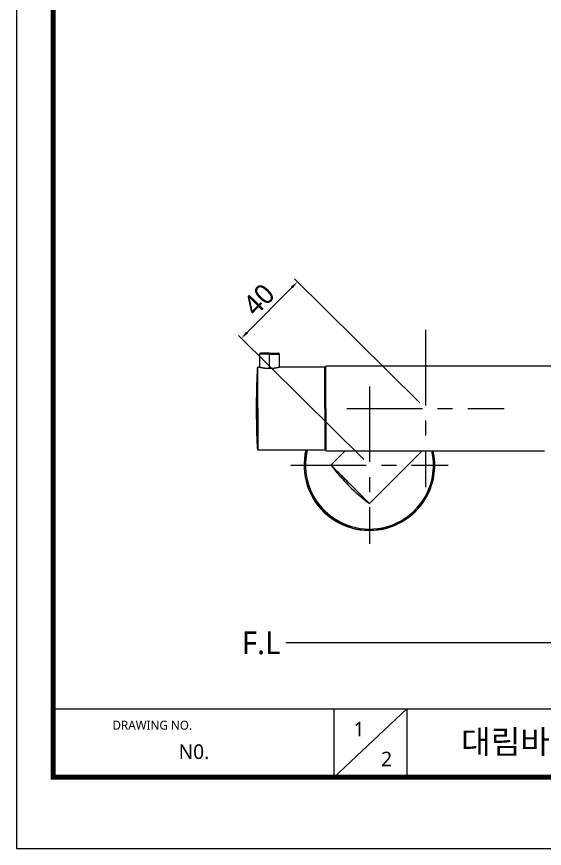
# Model space of a CAD drawing. Extents: x 5217 to 6345, y 0 to 827.
# Drawn here: x 5216.7 to 5478.7, y 0 to 413.4 of the extents above; entities that cross this region are included whole.
import ezdxf

# ---------------------------------------------------------------- set-up
doc = ezdxf.new("R2010")
doc.units = 0
doc.header["$LTSCALE"] = 30
doc.header["$MEASUREMENT"] = 0
doc.header["$PDMODE"] = 3
doc.header["$PDSIZE"] = -10
doc.linetypes.add('CENTER', pattern=[2, 1.25, -0.25, 0.25, -0.25])
doc.layers.get('0').update_dxf_attribs({"linetype": 'CONTINUOUS'})
doc.layers.get('DEFPOINTS').update_dxf_attribs({"linetype": 'CONTINUOUS'})
doc.layers.add('1', color=7, linetype='CONTINUOUS')
doc.layers.add('DEF_LAYER_ASSEM_MEMBER', color=7, linetype='CONTINUOUS')
doc.layers.add('치수선', color=7, linetype='CONTINUOUS', lineweight=20)
doc.styles.add('Daelim Dimension', font='NanumGothic.ttf')
doc.dimstyles.new('DEFAULT', dxfattribs={"dimscale": 2, "dimtxt": 2, "dimasz": 2, "dimexe": 0, "dimexo": 2, "dimgap": 1, "dimtad": 1, "dimdec": 1, "dimzin": 9, "dimdsep": 46, "dimtxsty": 'Daelim Dimension', "dimcen": 0.5, "dimclrd": 252, "dimclre": 252, "dimclrt": 3, "dimadec": 1, "dimazin": 0, "dimtfac": 1, "dimtdec": 1, "dimtix": 1, "dimtmove": 0, "dimatfit": 3, "dimfxl": 1, "dimtolj": 1, "dimtzin": 1, "dimlwd": 9, "dimlwe": 9, "dimarcsym": 0})

# ---------------------------------------------------------------- blocks, each defined once
blk = doc.blocks.new('*D9')
at = {"color": 5, "lineweight": 9, "ltscale": 0.5, "transparency": 16777216}
for p, q in [((5416.85, 221.42), (5354.69, 283.04)), ((5331.07, 256.37), (5353.3, 278.79)), ((5389, 193.32), (5326.84, 254.93))]:
    blk.add_line(p, q, dxfattribs=at)
at = {"color": 5, "ltscale": 0.5, "transparency": 16777216}
for points in [[(5352.82, 279.26), (5353.77, 278.32), (5356.11, 281.63)], [(5330.6, 256.84), (5331.55, 255.9), (5328.26, 253.52)]]:
    blk.add_solid(points, dxfattribs=at)
at = {"layer": 'DEFPOINTS', "color": 0, "ltscale": 0.5, "transparency": 16777216}
for p in [(5356.11, 281.63), (5419.69, 218.61), (5391.84, 190.5)]:
    blk.add_point(p, dxfattribs=at)
at = {"color": 7, "ltscale": 0.5, "transparency": 16777216, "insert": (5336.92, 272.79), "char_height": 10, "attachment_point": 5, "rotation": 45.2523, "style": 'Daelim Dimension'}
blk.add_mtext('\\A1;40', dxfattribs=at)

msp = doc.modelspace()

# ---------------------------------------------------------------- linework, layer by layer
at = {"color": 5}
msp.add_line((5234.81, 69.28), (6143.4, 69.28), dxfattribs=at)
at = {"color": 5, "ltscale": 40}
for p, q in [((5374.08, 69.28), (5374.08, 35.27)), ((5374.08, 69.28), (5374.08, 35.27)), ((5410.47, 69.28), (5374.08, 35.27)), ((5410.47, 69.28), (5374.08, 35.27)), ((5410.47, 69.28), (5410.47, 35.27)), ((5410.47, 69.28), (5410.47, 35.27))]:
    msp.add_line(p, q, dxfattribs=at)
at = {"ltscale": 0.5}
msp.add_lwpolyline([(5216.66, 0), (6345.06, 0), (6345.06, 826.8), (5216.66, 826.8)], close=True, dxfattribs=at)
at = {"color": 5, "linetype": 'ByBlock', "lineweight": 200, "const_width": 2.6}
msp.add_lwpolyline([(5234.81, 35.4), (6326.81, 35.4), (6326.81, 807.6), (5234.81, 807.6)], close=True, dxfattribs=at)
at = {"layer": '1', "color": 7, "linetype": 'Continuous', "lineweight": 18}
for p, q in [((5337.24, 245.61), (5337.24, 239.07)), ((5342.19, 246.11), (5337.74, 246.11)), ((5342.19, 246.11), (5346.64, 246.11)), ((5347.14, 239.07), (5347.14, 245.61)), ((5337.09, 239.11), (5336.38, 239.11)), ((5369.69, 239.11), (5347.29, 239.11)), ((5369.69, 218.61), (5369.69, 239.11)), ((5370.19, 238.61), (5369.69, 238.61)), ((5611.19, 239.61), (5370.19, 239.61)), ((5370.19, 218.61), (5370.19, 239.61)), ((5421.89, 239.65), (5421.85, 239.61)), ((5422.6, 239.65), (5422.64, 239.61)), ((5369.69, 218.61), (5369.69, 198.11)), ((5370.19, 218.61), (5370.19, 197.61)), ((5369.69, 198.61), (5370.19, 198.61)), ((5336.38, 198.11), (5369.69, 198.11)), ((5370.19, 197.61), (5478.69, 197.61)), ((5379.85, 197.61), (5372.74, 190.5)), ((5391.84, 171.41), (5418.03, 197.61)), ((5391.84, 171.41), (5382.29, 180.96))]:
    msp.add_line(p, q, dxfattribs=at)
at = {"layer": '1', "color": 7, "linetype": 'Continuous', "lineweight": 13}
for p, q in [((5342.19, 245.61), (5337.24, 245.61)), ((5342.19, 246.11), (5342.19, 245.61)), ((5342.19, 245.61), (5347.14, 245.61)), ((5342.19, 238.48), (5342.19, 245.61)), ((5336.18, 218.61), (5336.18, 238.92)), ((5336.38, 218.61), (5336.38, 239.11)), ((5336.18, 218.61), (5336.18, 198.3)), ((5336.38, 218.61), (5336.38, 198.11))]:
    msp.add_line(p, q, dxfattribs=at)
at = {"layer": '1', "color": 7, "linetype": 'Continuous', "lineweight": 18}
for centre, radius, start, end in [((5337.74, 245.61), 0.5, 90, 180), ((5346.64, 245.61), 0.5, 0, 90), ((5336.38, 238.91), 0.2, 90, 176.5428), ((5336.38, 198.31), 0.2, 183.4572, 270), ((5391.84, 190.5), 32.47, 166.4616, 293.8369), ((5391.84, 190.5), 32.47, 293.8369, 12.6334), ((5446.37, 245.04), 91.63, 216.5274, 225), ((5446.37, 245.04), 91.63, 225, 233.4731)]:
    msp.add_arc(centre, radius, start, end, dxfattribs=at)
at = {"layer": '1', "color": 7, "linetype": 'Continuous', "lineweight": 13}
for radius, start, end in [(32.47, 166.461, 293.5851), (32.37, 166.4181, 293.5728), (31.79, 166.1653, 293.5728), (31.79, 293.8369, 12.9123), (32.37, 293.8369, 12.6764), (32.47, 293.8369, 12.6368)]:
    msp.add_arc((5391.84, 190.5), radius, start, end, dxfattribs=at)
at = {"layer": '1', "color": 7, "linetype": 'Continuous', "lineweight": 18}
for points, knots in [([(5336.18, 238.92), (5336.14, 238.25), (5336.07, 237.07), (5335.99, 235.51), (5335.94, 234.3), (5335.9, 233.29), (5335.86, 232.31), (5335.83, 231.35), (5335.8, 230.46), (5335.77, 229.54), (5335.74, 228.39), (5335.71, 226.84), (5335.68, 224.79), (5335.67, 223.26), (5335.67, 222.42)], [0, 0, 0, 0, 0.121592, 0.215742, 0.282804, 0.341055, 0.400723, 0.46038, 0.514784, 0.563646, 0.628073, 0.722277, 0.846255, 1, 1, 1, 1]), ([(5347.29, 239.11), (5347.29, 239.11), (5347.28, 239.11), (5347.25, 239.1), (5347.2, 239.08), (5347.12, 239.07), (5347.06, 239.05), (5347.05, 239.05), (5347.02, 239.04), (5347.01, 239.04), (5346.96, 239.03), (5346.93, 239.02), (5346.84, 239), (5346.77, 238.98), (5346.61, 238.95), (5346.52, 238.93), (5346.39, 238.9), (5346.34, 238.89), (5346.26, 238.88), (5346.24, 238.87), (5346.19, 238.86), (5346.16, 238.86), (5346.03, 238.83), (5345.92, 238.81), (5345.68, 238.77), (5345.56, 238.75), (5345.3, 238.7), (5345.17, 238.68), (5345, 238.66), (5344.96, 238.65), (5344.89, 238.65), (5344.78, 238.63), (5344.67, 238.62), (5344.45, 238.59), (5344.15, 238.56), (5343.84, 238.53), (5343.6, 238.51), (5343.52, 238.51), (5343.4, 238.5), (5343.36, 238.5), (5343.27, 238.49), (5343.23, 238.49), (5343.03, 238.48), (5342.7, 238.47), (5342.36, 238.46), (5342.03, 238.46), (5341.86, 238.46), (5341.65, 238.47), (5341.61, 238.47), (5341.53, 238.47), (5341.4, 238.48), (5341.28, 238.48), (5341.03, 238.5), (5340.71, 238.52), (5340.4, 238.54), (5340.2, 238.56), (5340.16, 238.57), (5340.09, 238.57), (5340.05, 238.58), (5339.93, 238.59), (5339.86, 238.6), (5339.64, 238.63), (5339.5, 238.64), (5339.22, 238.68), (5339.09, 238.7), (5338.9, 238.73), (5338.83, 238.75), (5338.74, 238.76), (5338.71, 238.77), (5338.65, 238.78), (5338.62, 238.78), (5338.47, 238.81), (5338.36, 238.83), (5338.15, 238.87), (5338.05, 238.89), (5337.86, 238.93), (5337.78, 238.95), (5337.68, 238.97), (5337.66, 238.97), (5337.62, 238.98), (5337.57, 238.99), (5337.52, 239.01), (5337.42, 239.03), (5337.31, 239.05), (5337.23, 239.07), (5337.18, 239.09), (5337.16, 239.09), (5337.14, 239.09), (5337.14, 239.1), (5337.13, 239.1), (5337.12, 239.1), (5337.1, 239.11), (5337.09, 239.11), (5337.09, 239.11)], [0, 0, 0, 0, 0.031254, 0.031254, 0.062507, 0.093761, 0.093761, 0.101574, 0.101574, 0.109388, 0.109388, 0.125015, 0.125015, 0.156268, 0.156268, 0.187522, 0.187522, 0.203149, 0.203149, 0.210962, 0.210962, 0.218776, 0.218776, 0.250029, 0.250029, 0.281283, 0.281283, 0.312537, 0.312537, 0.32035, 0.32035, 0.328164, 0.34379, 0.34379, 0.375044, 0.406298, 0.406298, 0.421925, 0.421925, 0.429738, 0.429738, 0.437551, 0.437551, 0.468805, 0.500059, 0.500059, 0.531313, 0.531313, 0.539126, 0.539126, 0.546939, 0.562566, 0.562566, 0.59382, 0.625074, 0.625074, 0.632887, 0.632887, 0.6407, 0.6407, 0.656327, 0.656327, 0.687581, 0.687581, 0.718835, 0.718835, 0.734461, 0.734461, 0.742275, 0.742275, 0.750088, 0.750088, 0.781342, 0.781342, 0.812596, 0.812596, 0.843849, 0.843849, 0.851663, 0.851663, 0.859476, 0.875103, 0.875103, 0.906357, 0.93761, 0.93761, 0.953237, 0.953237, 0.961051, 0.961051, 0.968864, 0.968864, 1, 1, 1, 1]), ([(5335.67, 222.42), (5335.67, 222.37), (5335.67, 222.15), (5335.67, 221.57), (5335.67, 220.84), (5335.67, 220.16), (5335.67, 219.39), (5335.67, 218.87), (5335.67, 218.61)], [0, 0, 0, 0, 0.20066, 0.443691, 0.578822, 0.719136, 0.860874, 1, 1, 1, 1]), ([(5335.67, 218.61), (5335.67, 218.34), (5335.67, 217.82), (5335.67, 217.06), (5335.67, 216.38), (5335.67, 215.65), (5335.67, 215.06), (5335.67, 214.85), (5335.67, 214.8)], [0, 0, 0, 0, 0.139126, 0.280864, 0.421178, 0.556309, 0.79934, 1, 1, 1, 1]), ([(5335.67, 214.8), (5335.67, 213.89), (5335.68, 212.32), (5335.71, 210.31), (5335.74, 208.85), (5335.77, 207.67), (5335.8, 206.54), (5335.84, 205.41), (5335.88, 204.23), (5335.94, 202.78), (5336.04, 200.77), (5336.13, 199.2), (5336.18, 198.3)], [0, 0, 0, 0, 0.164509, 0.286027, 0.364814, 0.429672, 0.50001, 0.570351, 0.635211, 0.71399, 0.835501, 1, 1, 1, 1])]:
    msp.add_open_spline(points, degree=3, knots=knots, dxfattribs=at)
msp.add_open_spline([(5422.6, 239.65), (5421.89, 239.65)], degree=1, dxfattribs=at)
msp.add_rational_spline([(5382.29, 180.96), (5372.74, 190.5), (5372.74, 190.5), (5372.74, 190.5), (5382.29, 180.96)], [1, 0.707106784669, 1, 0.707106784669, 1], degree=2, knots=[0, 0, 0, 0.5, 0.5, 1, 1, 1], dxfattribs=at)
at = {"layer": 'DEF_LAYER_ASSEM_MEMBER', "color": 1, "linetype": 'CENTER', "lineweight": 5}
for p, q in [((5419.69, 257.68), (5419.69, 179.54)), ((5391.84, 229.57), (5391.84, 151.44)), ((5380.62, 218.61), (5458.76, 218.61)), ((5352.77, 190.5), (5430.9, 190.5))]:
    msp.add_line(p, q, dxfattribs=at)
at = {"layer": '치수선'}
msp.add_line((6049.85, 102.19), (5350.3, 102.19), dxfattribs=at)

# ---------------------------------------------------------------- texts
at = {"color": 5, "ltscale": 40, "style": 'Daelim Dimension'}
msp.add_text('DRAWING NO.', height=4.453, dxfattribs=at).set_placement((5264.23, 58.99))
at = {"attachment_point": 1, "style": 'Daelim Dimension'}
for s, insert, char_height, width in [('1', (5383.98, 62.9), 7.29, 10.17), ('N0. ', (5297.11, 51.71), 7.287, 45.7148), ('2', (5397.66, 48.05), 7.29, 10.17)]:
    msp.add_mtext(s, dxfattribs=dict(at, insert=insert, char_height=char_height, width=width))
at = {"color": 2, "insert": (5437.39, 58.8), "char_height": 11.7115, "width": 518.4179, "attachment_point": 1, "style": 'Daelim Dimension'}
msp.add_mtext('대림바스(주) 샤워욕조_ROTONDO_샤워욕조수전_HFB A22', dxfattribs=at)
at = {"layer": '치수선', "insert": (5347.7, 107.79), "char_height": 11.25, "attachment_point": 3, "style": 'Daelim Dimension'}
msp.add_mtext_dynamic_manual_height_columns('F.L', width=17.4109, gutter_width=12.5, heights=[0], dxfattribs=at)

# ---------------------------------------------------------------- dimensions: what is measured, and where the dimension line sits
at = {"color": 5, "ltscale": 0.5}
dim = msp.add_aligned_dim(p1=(5391.84, 190.5), p2=(5419.69, 218.61), distance=89.52, dimstyle='DEFAULT', override={"dimtxt": 5, "dimexe": 1, "dimdec": 0, "dimclrd": 5, "dimclre": 5, "dimclrt": 7}, dxfattribs=at)
dim.commit()
dim.dimension.update_dxf_attribs({"geometry": '*D9', "text_midpoint": (5336.92, 272.79)})

doc.saveas('drawing.dxf')
